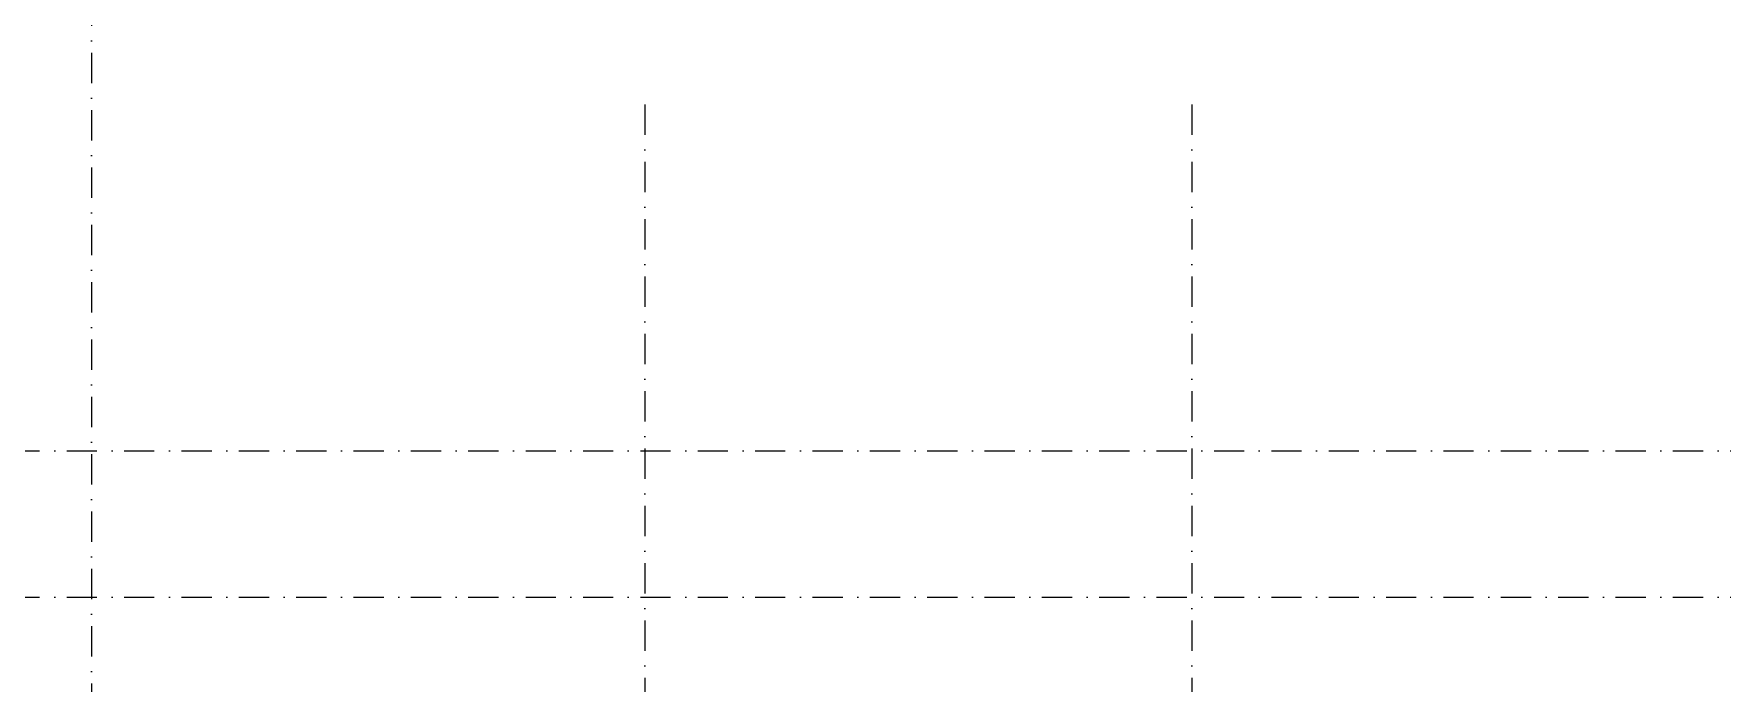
# Model space of a CAD drawing. Extents: x -1560602 to 321118, y -2308202 to -430103.
# Drawn here: x -1542057 to -1522324, y -2209384 to -2201790 of the extents above; entities that cross this region are included whole.
import ezdxf

# ---------------------------------------------------------------- set-up
doc = ezdxf.new("R2010")
doc.units = 0
doc.header["$MEASUREMENT"] = 0
doc.linetypes.add('Dot & Dashed', pattern=[670.277762, 352.777767, -176.388884, 0, -141.111112])
doc.linetypes.add('Штрихпунктирная', pattern=[0.670278, 0.352778, -0.176389, 0, -0.141111])
doc.layers.add('Оси', color=253, linetype='Dot & Dashed')

msp = doc.modelspace()

# ---------------------------------------------------------------- linework, layer by layer
at = {"layer": 'Оси', "color": 0, "linetype": 'Штрихпунктирная', "lineweight": -3, "ltscale": 1000}
for p, q in [((-1541383.7, -2189946.2), (-1541383.7, -2213001.2)), ((-1534913.7, -2202618.6), (-1534913.7, -2213001.2)), ((-1528523.7, -2202618.6), (-1528523.7, -2213001.2)), ((-1556419, -2206666.2), (-1478918.7, -2206666.2)), ((-1556419, -2208376.2), (-1478918.7, -2208376.2))]:
    msp.add_line(p, q, dxfattribs=at)

doc.saveas('drawing.dxf')
